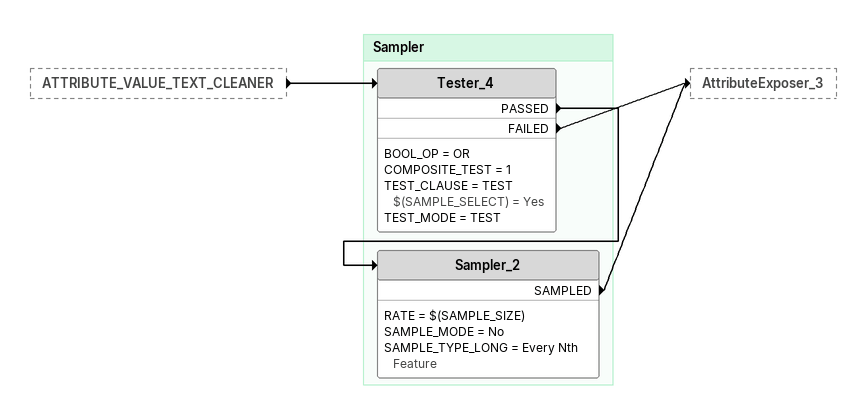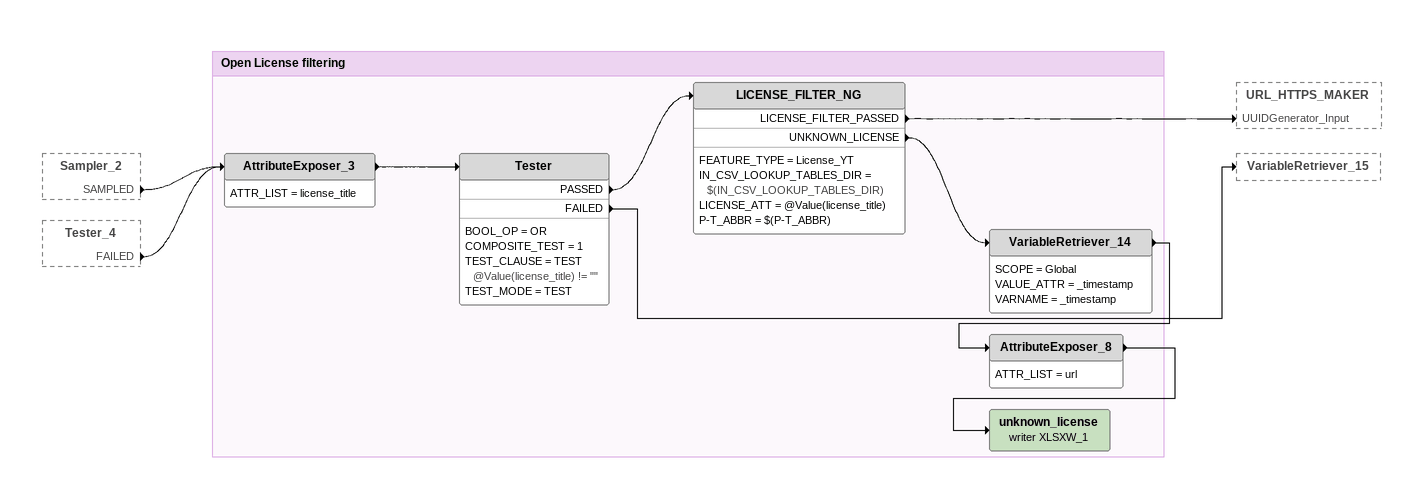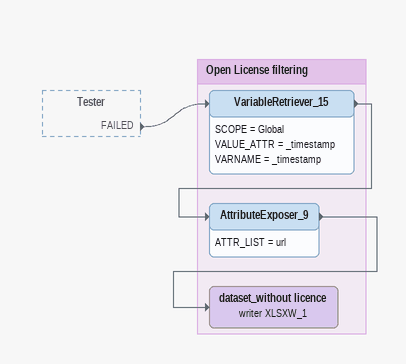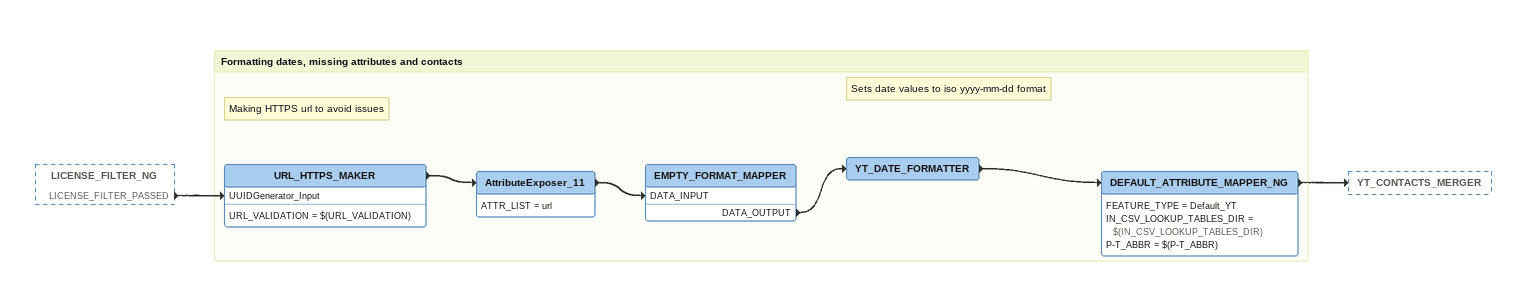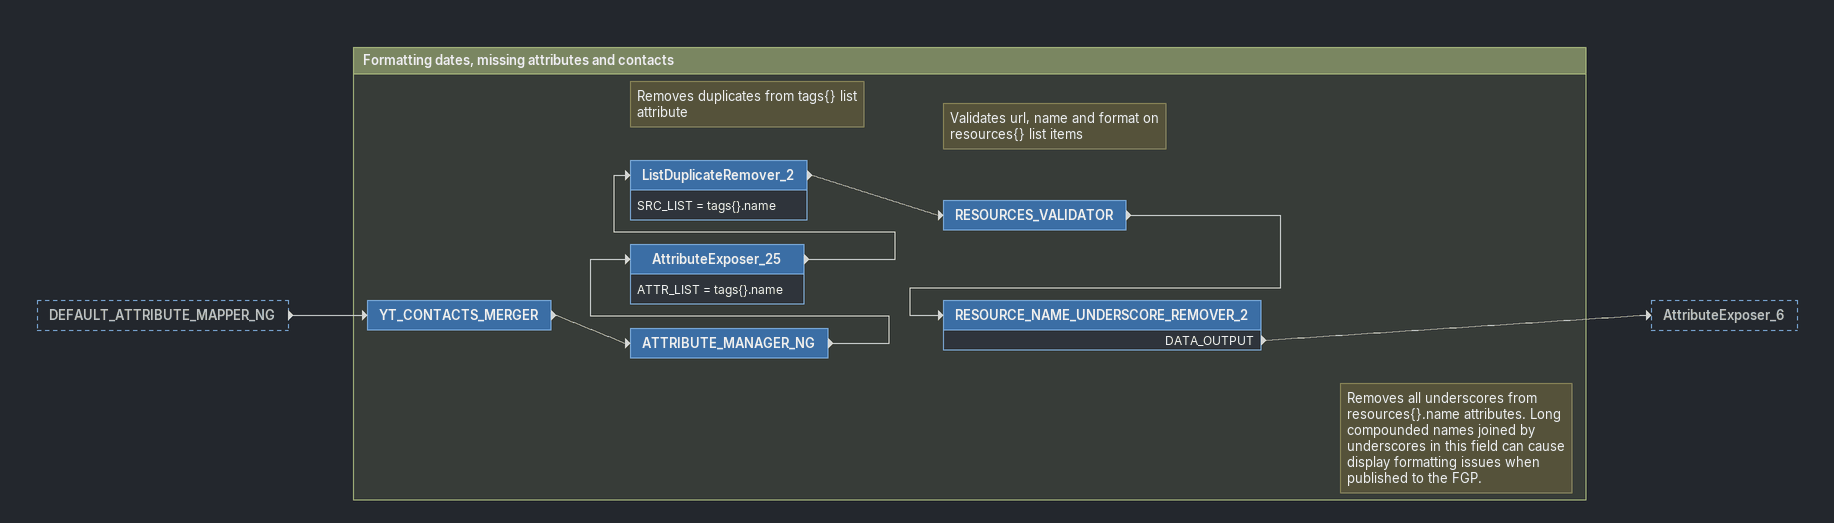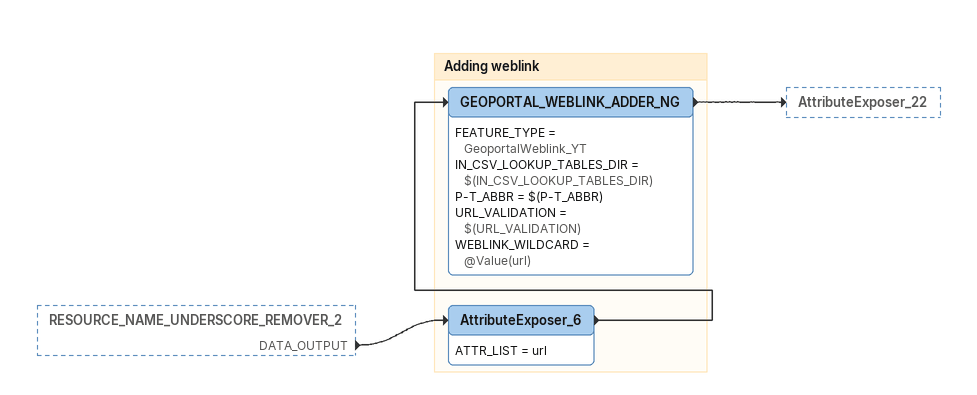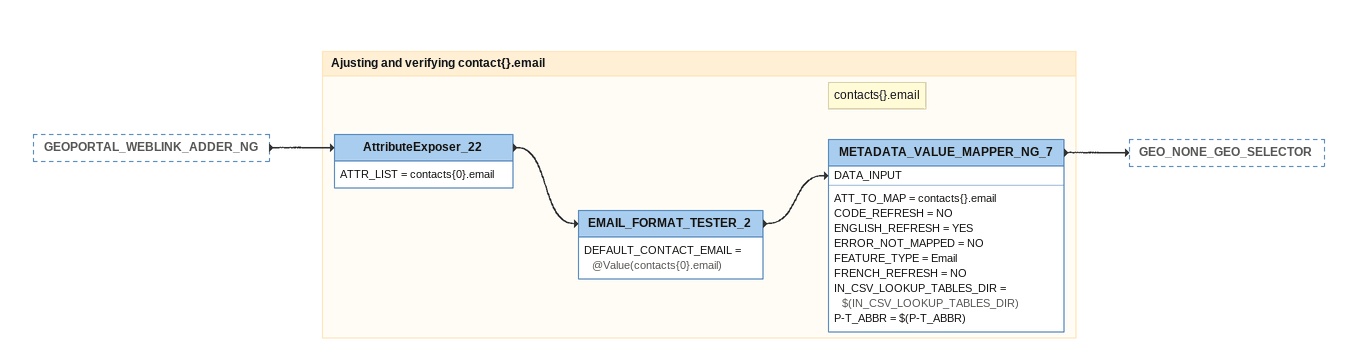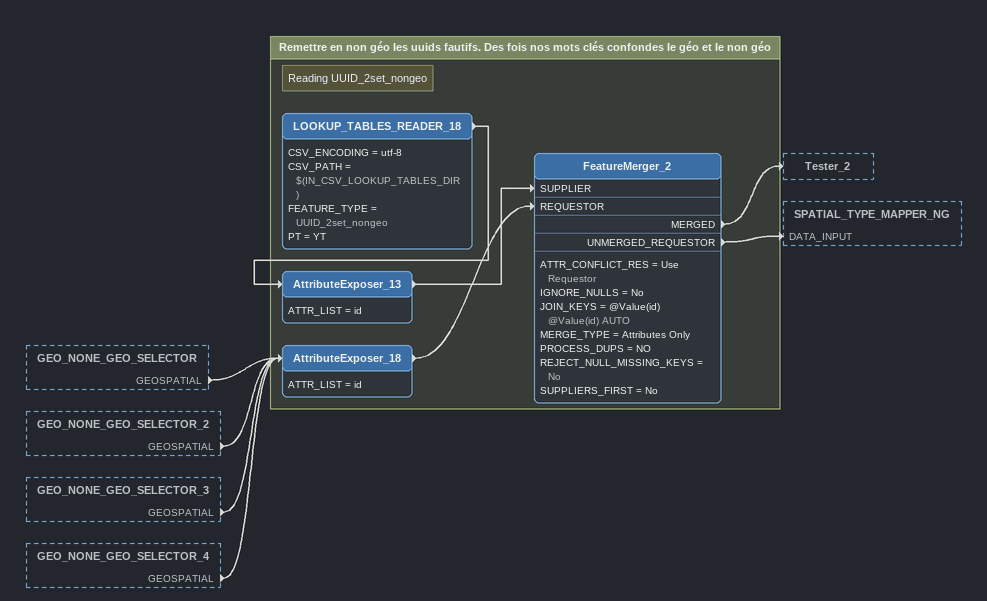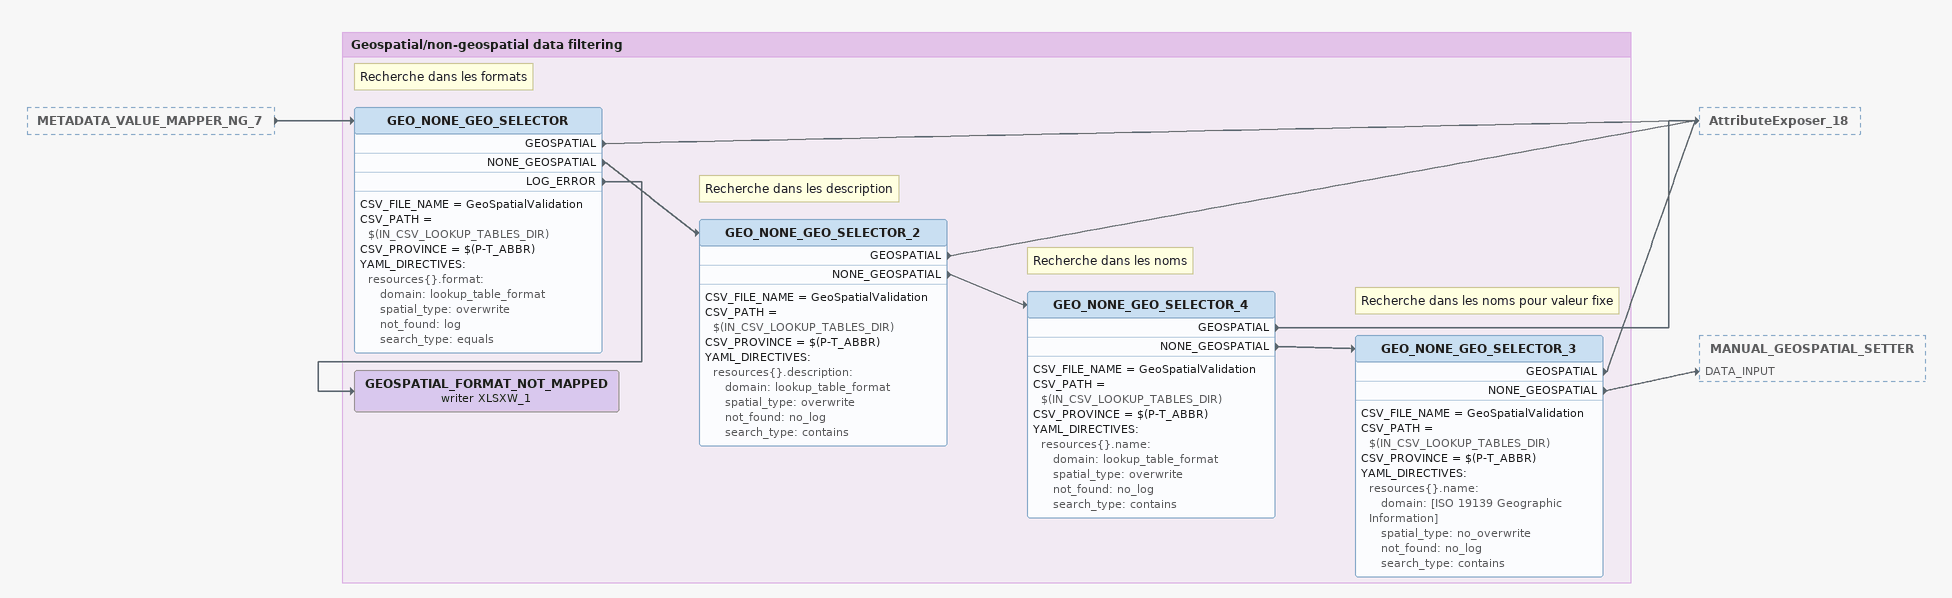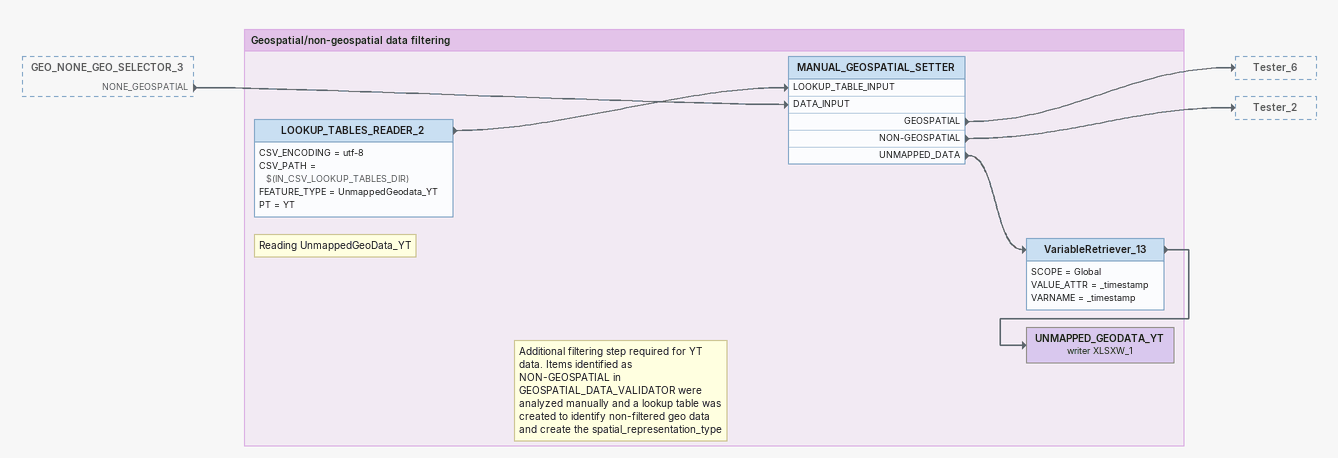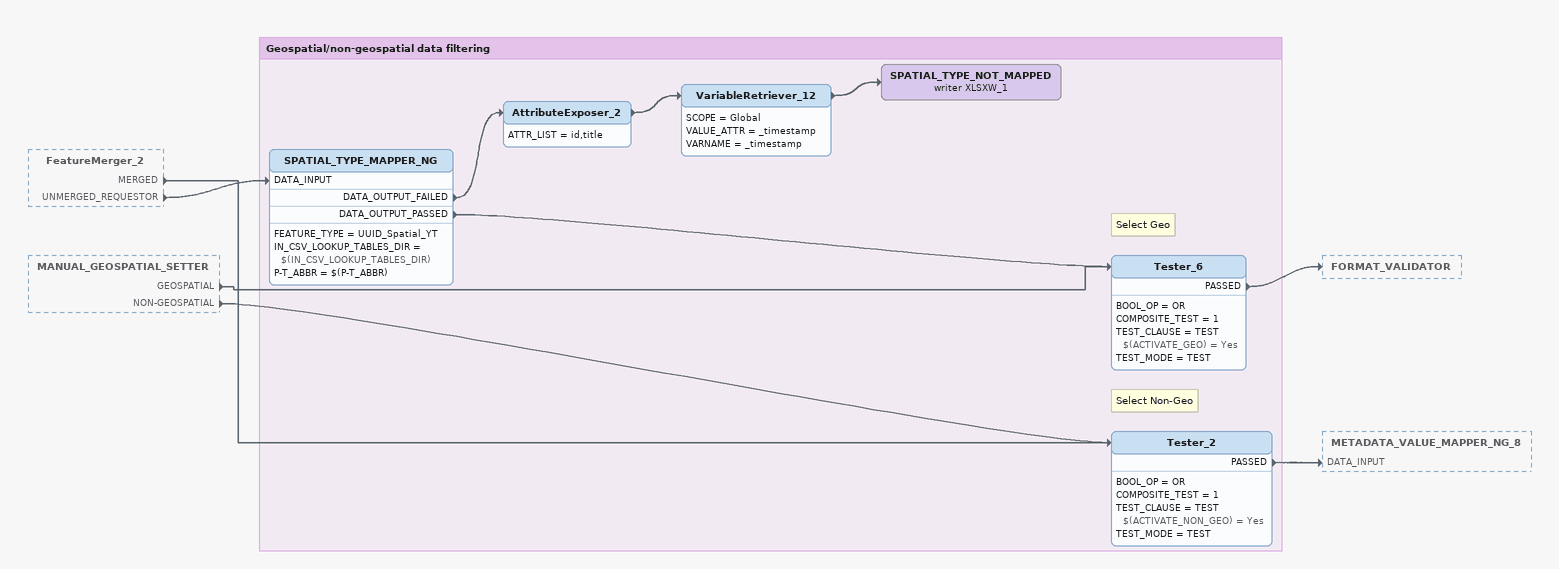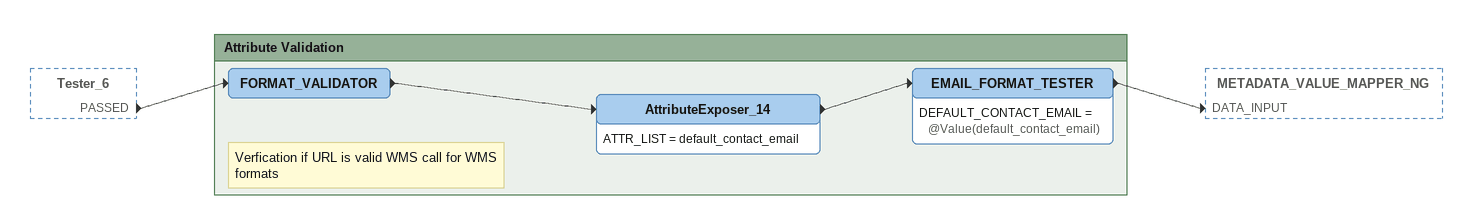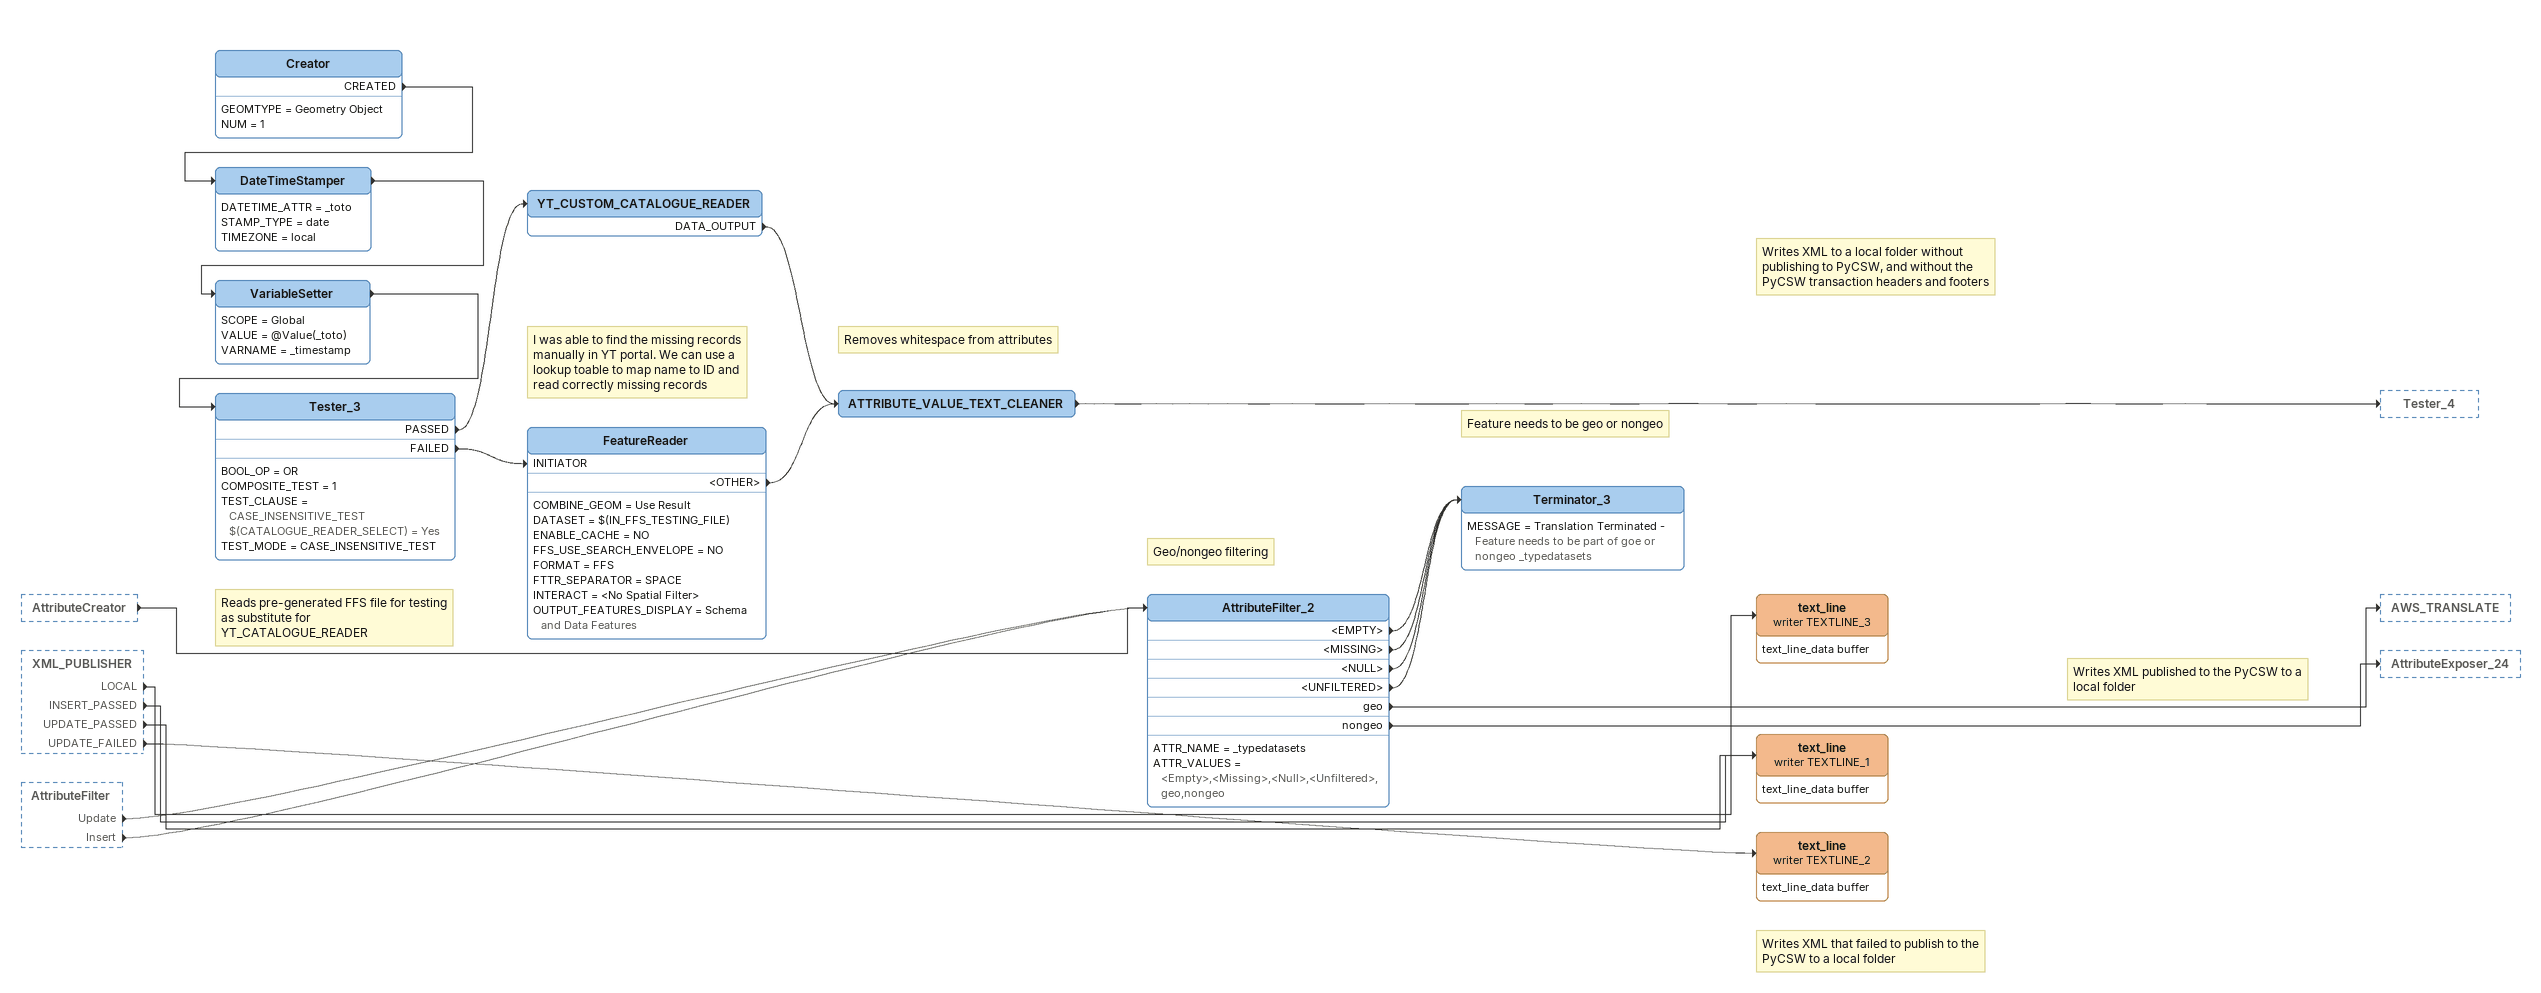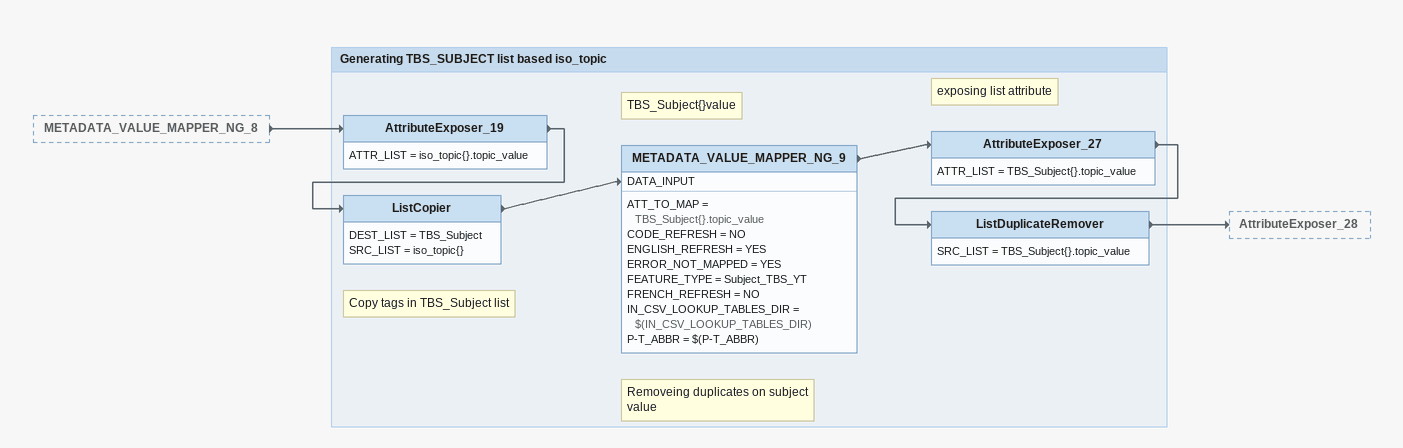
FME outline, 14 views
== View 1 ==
ATTRIBUTE_VALUE_TEXT_CLEANER [outside]
    -> Tester_4

Bookmark: Sampler
Tester_4
    BOOL_OP = OR
    COMPOSITE_TEST = 1
    TEST_CLAUSE = TEST $(SAMPLE_SELECT) = Yes
    TEST_MODE = TEST
    PASSED -> Sampler_2
    FAILED -> AttributeExposer_3
Sampler_2
    RATE = $(SAMPLE_SIZE)
    SAMPLE_MODE = No
    SAMPLE_TYPE_LONG = Every Nth Feature
    SAMPLED -> AttributeExposer_3

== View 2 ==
Sampler_2 [outside]
    SAMPLED -> AttributeExposer_3
Tester_4 [outside]
    FAILED -> AttributeExposer_3

Bookmark: Open License filtering
AttributeExposer_3
    ATTR_LIST = license_title
    -> Tester
Tester
    BOOL_OP = OR
    COMPOSITE_TEST = 1
    TEST_CLAUSE = TEST @Value(license_title) != ""
    TEST_MODE = TEST
    PASSED -> LICENSE_FILTER_NG
    FAILED -> VariableRetriever_15
LICENSE_FILTER_NG
    FEATURE_TYPE = License_YT
    IN_CSV_LOOKUP_TABLES_DIR = $(IN_CSV_LOOKUP_TABLES_DIR)
    LICENSE_ATT = @Value(license_title)
    P-T_ABBR = $(P-T_ABBR)
    LICENSE_FILTER_PASSED -> URL_HTTPS_MAKER [UUIDGenerator_Input]
    UNKNOWN_LICENSE -> VariableRetriever_14
VariableRetriever_14
    SCOPE = Global
    VALUE_ATTR = _timestamp
    VARNAME = _timestamp
    -> AttributeExposer_8
AttributeExposer_8
    ATTR_LIST = url
    -> unknown_license (writer XLSXW_1)
unknown_license (writer XLSXW_1)

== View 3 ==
Tester [outside]
    FAILED -> VariableRetriever_15

Bookmark: Open License filtering
VariableRetriever_15
    SCOPE = Global
    VALUE_ATTR = _timestamp
    VARNAME = _timestamp
    -> AttributeExposer_9
AttributeExposer_9
    ATTR_LIST = url
    -> dataset_without licence (writer XLSXW_1)
dataset_without licence (writer XLSXW_1)

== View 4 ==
LICENSE_FILTER_NG [outside]
    LICENSE_FILTER_PASSED -> URL_HTTPS_MAKER [UUIDGenerator_Input]

Bookmark: Formatting dates, missing attributes and contacts
Note: Making HTTPS url to avoid issues
URL_HTTPS_MAKER
    URL_VALIDATION = $(URL_VALIDATION)
    -> AttributeExposer_11
AttributeExposer_11
    ATTR_LIST = url
    -> EMPTY_FORMAT_MAPPER [DATA_INPUT]
EMPTY_FORMAT_MAPPER
    DATA_OUTPUT -> YT_DATE_FORMATTER
Note: Sets date values to iso yyyy-mm-dd format
YT_DATE_FORMATTER
    -> DEFAULT_ATTRIBUTE_MAPPER_NG
DEFAULT_ATTRIBUTE_MAPPER_NG
    FEATURE_TYPE = Default_YT
    IN_CSV_LOOKUP_TABLES_DIR = $(IN_CSV_LOOKUP_TABLES_DIR)
    P-T_ABBR = $(P-T_ABBR)
    -> YT_CONTACTS_MERGER

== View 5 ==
DEFAULT_ATTRIBUTE_MAPPER_NG [outside]
    -> YT_CONTACTS_MERGER

Bookmark: Formatting dates, missing attributes and contacts
YT_CONTACTS_MERGER
    -> ATTRIBUTE_MANAGER_NG
ATTRIBUTE_MANAGER_NG
    -> AttributeExposer_25
AttributeExposer_25
    ATTR_LIST = tags{}.name
    -> ListDuplicateRemover_2
Note: Removes duplicates from tags{} list attribute
ListDuplicateRemover_2
    SRC_LIST = tags{}.name
    -> RESOURCES_VALIDATOR
Note: Validates url, name and format on resources{} list items
RESOURCES_VALIDATOR
    -> RESOURCE_NAME_UNDERSCORE_REMOVER_2
Note: Removes all underscores from resources{}.name attributes. Long compounded names joined by underscores in this field can cause display formatting issues when published to the FGP.
RESOURCE_NAME_UNDERSCORE_REMOVER_2
    DATA_OUTPUT -> AttributeExposer_6

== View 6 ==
RESOURCE_NAME_UNDERSCORE_REMOVER_2 [outside]
    DATA_OUTPUT -> AttributeExposer_6

Bookmark: Adding weblink
AttributeExposer_6
    ATTR_LIST = url
    -> GEOPORTAL_WEBLINK_ADDER_NG
GEOPORTAL_WEBLINK_ADDER_NG
    FEATURE_TYPE = GeoportalWeblink_YT
    IN_CSV_LOOKUP_TABLES_DIR = $(IN_CSV_LOOKUP_TABLES_DIR)
    P-T_ABBR = $(P-T_ABBR)
    URL_VALIDATION = $(URL_VALIDATION)
    WEBLINK_WILDCARD = @Value(url)
    -> AttributeExposer_22

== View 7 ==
GEOPORTAL_WEBLINK_ADDER_NG [outside]
    -> AttributeExposer_22

Bookmark: Ajusting and verifying contact{}.email
AttributeExposer_22
    ATTR_LIST = contacts{0}.email
    -> EMAIL_FORMAT_TESTER_2
EMAIL_FORMAT_TESTER_2
    DEFAULT_CONTACT_EMAIL = @Value(contacts{0}.email)
    -> METADATA_VALUE_MAPPER_NG_7 [DATA_INPUT]
Note: contacts{}.email
METADATA_VALUE_MAPPER_NG_7
    ATT_TO_MAP = contacts{}.email
    CODE_REFRESH = NO
    ENGLISH_REFRESH = YES
    ERROR_NOT_MAPPED = NO
    FEATURE_TYPE = Email
    FRENCH_REFRESH = NO
    IN_CSV_LOOKUP_TABLES_DIR = $(IN_CSV_LOOKUP_TABLES_DIR)
    P-T_ABBR = $(P-T_ABBR)
    -> GEO_NONE_GEO_SELECTOR

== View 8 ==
GEO_NONE_GEO_SELECTOR [outside]
    GEOSPATIAL -> AttributeExposer_18
GEO_NONE_GEO_SELECTOR_2 [outside]
    GEOSPATIAL -> AttributeExposer_18
GEO_NONE_GEO_SELECTOR_3 [outside]
    GEOSPATIAL -> AttributeExposer_18
GEO_NONE_GEO_SELECTOR_4 [outside]
    GEOSPATIAL -> AttributeExposer_18

Bookmark: Remettre en non géo les uuids fautifs. Des fois nos mots clés confondes le géo et le non géo
AttributeExposer_18
    ATTR_LIST = id
    -> FeatureMerger_2 [REQUESTOR]
Note: Reading UUID_2set_nongeo
LOOKUP_TABLES_READER_18
    CSV_ENCODING = utf-8
    CSV_PATH = $(IN_CSV_LOOKUP_TABLES_DIR)
    FEATURE_TYPE = UUID_2set_nongeo
    PT = YT
    -> AttributeExposer_13
AttributeExposer_13
    ATTR_LIST = id
    -> FeatureMerger_2 [SUPPLIER]
FeatureMerger_2
    ATTR_CONFLICT_RES = Use Requestor
    IGNORE_NULLS = No
    JOIN_KEYS = @Value(id) @Value(id) AUTO
    MERGE_TYPE = Attributes Only
    PROCESS_DUPS = NO
    REJECT_NULL_MISSING_KEYS = No
    SUPPLIERS_FIRST = No
    MERGED -> Tester_2
    UNMERGED_REQUESTOR -> SPATIAL_TYPE_MAPPER_NG [DATA_INPUT]

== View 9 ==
METADATA_VALUE_MAPPER_NG_7 [outside]
    -> GEO_NONE_GEO_SELECTOR

Bookmark: Geospatial/non-geospatial data filtering
Note: Recherche dans les formats
GEO_NONE_GEO_SELECTOR
    CSV_FILE_NAME = GeoSpatialValidation
    CSV_PATH = $(IN_CSV_LOOKUP_TABLES_DIR)
    CSV_PROVINCE = $(P-T_ABBR)
    YAML_DIRECTIVES:
      resources{}.format:
         domain: lookup_table_format
         spatial_type: overwrite
         not_found: log
         search_type: equals
    GEOSPATIAL -> AttributeExposer_18
    NONE_GEOSPATIAL -> GEO_NONE_GEO_SELECTOR_2
    LOG_ERROR -> GEOSPATIAL_FORMAT_NOT_MAPPED (writer XLSXW_1)
Note: Recherche dans les description
GEO_NONE_GEO_SELECTOR_2
    CSV_FILE_NAME = GeoSpatialValidation
    CSV_PATH = $(IN_CSV_LOOKUP_TABLES_DIR)
    CSV_PROVINCE = $(P-T_ABBR)
    YAML_DIRECTIVES:
      resources{}.description:
         domain: lookup_table_format
         spatial_type: overwrite
         not_found: no_log
         search_type: contains
    GEOSPATIAL -> AttributeExposer_18
    NONE_GEOSPATIAL -> GEO_NONE_GEO_SELECTOR_4
Note: Recherche dans les noms
GEO_NONE_GEO_SELECTOR_4
    CSV_FILE_NAME = GeoSpatialValidation
    CSV_PATH = $(IN_CSV_LOOKUP_TABLES_DIR)
    CSV_PROVINCE = $(P-T_ABBR)
    YAML_DIRECTIVES:
      resources{}.name:
         domain: lookup_table_format
         spatial_type: overwrite
         not_found: no_log
         search_type: contains
    GEOSPATIAL -> AttributeExposer_18
    NONE_GEOSPATIAL -> GEO_NONE_GEO_SELECTOR_3
Note: Recherche dans les noms pour valeur fixe
GEO_NONE_GEO_SELECTOR_3
    CSV_FILE_NAME = GeoSpatialValidation
    CSV_PATH = $(IN_CSV_LOOKUP_TABLES_DIR)
    CSV_PROVINCE = $(P-T_ABBR)
    YAML_DIRECTIVES:
      resources{}.name:
         domain: [ISO 19139 Geographic Information]
         spatial_type: no_overwrite
         not_found: no_log
         search_type: contains
    GEOSPATIAL -> AttributeExposer_18
    NONE_GEOSPATIAL -> MANUAL_GEOSPATIAL_SETTER [DATA_INPUT]
GEOSPATIAL_FORMAT_NOT_MAPPED (writer XLSXW_1)

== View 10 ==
GEO_NONE_GEO_SELECTOR_3 [outside]
    NONE_GEOSPATIAL -> MANUAL_GEOSPATIAL_SETTER [DATA_INPUT]

Bookmark: Geospatial/non-geospatial data filtering
Note: Reading UnmappedGeoData_YT
LOOKUP_TABLES_READER_2
    CSV_ENCODING = utf-8
    CSV_PATH = $(IN_CSV_LOOKUP_TABLES_DIR)
    FEATURE_TYPE = UnmappedGeodata_YT
    PT = YT
    -> MANUAL_GEOSPATIAL_SETTER [LOOKUP_TABLE_INPUT]
Note: Additional filtering step required for YT data. Items identified as NON-GEOSPATIAL in GEOSPATIAL_DATA_VALIDATOR were analyzed manually and a lookup table was created to identify non-filtered geo data and create the spatial_representation_type
MANUAL_GEOSPATIAL_SETTER
    GEOSPATIAL -> Tester_6
    NON-GEOSPATIAL -> Tester_2
    UNMAPPED_DATA -> VariableRetriever_13
VariableRetriever_13
    SCOPE = Global
    VALUE_ATTR = _timestamp
    VARNAME = _timestamp
    -> UNMAPPED_GEODATA_YT (writer XLSXW_1)
UNMAPPED_GEODATA_YT (writer XLSXW_1)

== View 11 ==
FeatureMerger_2 [outside]
    MERGED -> Tester_2
    UNMERGED_REQUESTOR -> SPATIAL_TYPE_MAPPER_NG [DATA_INPUT]
MANUAL_GEOSPATIAL_SETTER [outside]
    GEOSPATIAL -> Tester_6
    NON-GEOSPATIAL -> Tester_2

Bookmark: Geospatial/non-geospatial data filtering
SPATIAL_TYPE_MAPPER_NG
    FEATURE_TYPE = UUID_Spatial_YT
    IN_CSV_LOOKUP_TABLES_DIR = $(IN_CSV_LOOKUP_TABLES_DIR)
    P-T_ABBR = $(P-T_ABBR)
    DATA_OUTPUT_FAILED -> AttributeExposer_2
    DATA_OUTPUT_PASSED -> Tester_6
AttributeExposer_2
    ATTR_LIST = id,title
    -> VariableRetriever_12
VariableRetriever_12
    SCOPE = Global
    VALUE_ATTR = _timestamp
    VARNAME = _timestamp
    -> SPATIAL_TYPE_NOT_MAPPED (writer XLSXW_1)
SPATIAL_TYPE_NOT_MAPPED (writer XLSXW_1)
Note: Select Geo
Tester_6
    BOOL_OP = OR
    COMPOSITE_TEST = 1
    TEST_CLAUSE = TEST $(ACTIVATE_GEO) = Yes
    TEST_MODE = TEST
    PASSED -> FORMAT_VALIDATOR
Note: Select Non-Geo
Tester_2
    BOOL_OP = OR
    COMPOSITE_TEST = 1
    TEST_CLAUSE = TEST $(ACTIVATE_NON_GEO) = Yes
    TEST_MODE = TEST
    PASSED -> METADATA_VALUE_MAPPER_NG_8 [DATA_INPUT]

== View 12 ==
Tester_6 [outside]
    PASSED -> FORMAT_VALIDATOR

Bookmark: Attribute Validation
Note: Verfication if URL is valid WMS call for WMS formats
FORMAT_VALIDATOR
    -> AttributeExposer_14
AttributeExposer_14
    ATTR_LIST = default_contact_email
    -> EMAIL_FORMAT_TESTER
EMAIL_FORMAT_TESTER
    DEFAULT_CONTACT_EMAIL = @Value(default_contact_email)
    -> METADATA_VALUE_MAPPER_NG [DATA_INPUT]

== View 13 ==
AttributeCreator [outside]
    -> AttributeFilter_2
XML_PUBLISHER [outside]
    LOCAL -> text_line (writer TEXTLINE_3)
    INSERT_PASSED -> text_line (writer TEXTLINE_1)
    UPDATE_PASSED -> text_line (writer TEXTLINE_1)
    UPDATE_FAILED -> text_line (writer TEXTLINE_2)
AttributeFilter [outside]
    Update -> AttributeFilter_2
    Insert -> AttributeFilter_2
Creator
    GEOMTYPE = Geometry Object
    NUM = 1
    CREATED -> DateTimeStamper
DateTimeStamper
    DATETIME_ATTR = _toto
    STAMP_TYPE = date
    TIMEZONE = local
    -> VariableSetter
VariableSetter
    SCOPE = Global
    VALUE = @Value(_toto)
    VARNAME = _timestamp
    -> Tester_3
Tester_3
    BOOL_OP = OR
    COMPOSITE_TEST = 1
    TEST_CLAUSE = CASE_INSENSITIVE_TEST $(CATALOGUE_READER_SELECT) = Yes
    TEST_MODE = CASE_INSENSITIVE_TEST
    PASSED -> YT_CUSTOM_CATALOGUE_READER
    FAILED -> FeatureReader [INITIATOR]
YT_CUSTOM_CATALOGUE_READER
    DATA_OUTPUT -> ATTRIBUTE_VALUE_TEXT_CLEANER
Note: Reads pre-generated FFS file for testing as substitute for YT_CATALOGUE_READER
Note: I was able to find the missing records manually in YT portal. We can use a lookup toable to map name to ID and read correctly missing records
FeatureReader
    COMBINE_GEOM = Use Result
    DATASET = $(IN_FFS_TESTING_FILE)
    ENABLE_CACHE = NO
    FFS_USE_SEARCH_ENVELOPE = NO
    FORMAT = FFS
    FTTR_SEPARATOR = SPACE
    INTERACT = <No Spatial Filter>
    OUTPUT_FEATURES_DISPLAY = Schema and Data Features
    <OTHER> -> ATTRIBUTE_VALUE_TEXT_CLEANER
Note: Removes whitespace from attributes
ATTRIBUTE_VALUE_TEXT_CLEANER
    -> Tester_4
Note: Geo/nongeo filtering
AttributeFilter_2
    ATTR_NAME = _typedatasets
    ATTR_VALUES = <Empty>,<Missing>,<Null>,<Unfiltered>,geo,nongeo
    <EMPTY> -> Terminator_3
    <MISSING> -> Terminator_3
    <NULL> -> Terminator_3
    <UNFILTERED> -> Terminator_3
    geo -> AWS_TRANSLATE
    nongeo -> AttributeExposer_24
Note: Feature needs to be geo or nongeo
Terminator_3
    MESSAGE = Translation Terminated - Feature needs to be part of goe or nongeo _typedatasets
Note: Writes XML to a local folder without publishing to PyCSW, and without the PyCSW transaction headers and footers
text_line (writer TEXTLINE_3)
    attributes: text_line_data buffer
Note: Writes XML published to the PyCSW to a local folder
text_line (writer TEXTLINE_1)
    attributes: text_line_data buffer
Note: Writes XML that failed to publish to the PyCSW to a local folder
text_line (writer TEXTLINE_2)
    attributes: text_line_data buffer

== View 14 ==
METADATA_VALUE_MAPPER_NG_8 [outside]
    -> AttributeExposer_19

Bookmark: Generating TBS_SUBJECT list based iso_topic
AttributeExposer_19
    ATTR_LIST = iso_topic{}.topic_value
    -> ListCopier
Note: Copy tags in TBS_Subject list
ListCopier
    DEST_LIST = TBS_Subject
    SRC_LIST = iso_topic{}
    -> METADATA_VALUE_MAPPER_NG_9 [DATA_INPUT]
Note: TBS_Subject{}value
METADATA_VALUE_MAPPER_NG_9
    ATT_TO_MAP = TBS_Subject{}.topic_value
    CODE_REFRESH = NO
    ENGLISH_REFRESH = YES
    ERROR_NOT_MAPPED = YES
    FEATURE_TYPE = Subject_TBS_YT
    FRENCH_REFRESH = NO
    IN_CSV_LOOKUP_TABLES_DIR = $(IN_CSV_LOOKUP_TABLES_DIR)
    P-T_ABBR = $(P-T_ABBR)
    -> AttributeExposer_27
Note: exposing list attribute
AttributeExposer_27
    ATTR_LIST = TBS_Subject{}.topic_value
    -> ListDuplicateRemover
Note: Removeing duplicates on subject value
ListDuplicateRemover
    SRC_LIST = TBS_Subject{}.topic_value
    -> AttributeExposer_28
